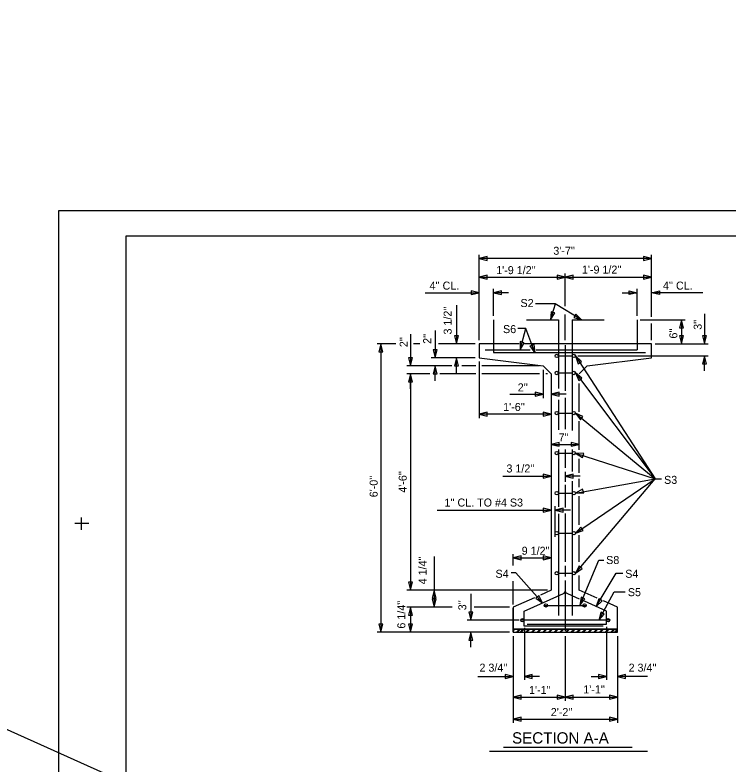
# Model space of a CAD drawing. Extents: x -34.4 to 56.5, y -7.9 to 33.3.
# Drawn here: x -0.91 to 13.92, y 17.74 to 33.33 of the extents above; entities that cross this region are included whole.
import ezdxf

# ---------------------------------------------------------------- set-up
doc = ezdxf.new("R2010")
doc.units = 0
for name, color, linetype in [('Arrowhead Terminators', 7, 'Continuous'), ('Default', 7, 'Continuous'), ('Dimension Lines', 7, 'Continuous'), ('Mis Center Lines', 7, 'Continuous'), ('Plan Sheet', 7, 'Continuous'), ('Plot Shape', 7, 'Continuous'), ('Rebar Lines', 7, 'Continuous'), ('Sup Concrete Girder Lines', 7, 'Continuous'), ('Text', 7, 'Continuous'), ('User Information Notes', 7, 'Continuous')]:
    doc.layers.add(name, color=color, linetype=linetype)

msp = doc.modelspace()

# ---------------------------------------------------------------- linework, layer by layer
at = {"layer": 'Arrowhead Terminators'}
msp.add_line((7.318, 25.547), (7.318, 25.86), dxfattribs=at)
for points in [[(8.743, 28.264), (8.91, 28.222), (8.91, 28.306)], [(12.327, 28.264), (12.161, 28.306), (12.161, 28.222)], [(8.743, 27.872), (8.91, 27.83), (8.91, 27.914)], [(10.535, 27.872), (10.369, 27.914), (10.369, 27.83)], [(10.535, 27.872), (10.701, 27.83), (10.701, 27.914)], [(12.327, 27.872), (12.161, 27.914), (12.161, 27.83)], [(8.743, 27.551), (8.578, 27.593), (8.578, 27.51)], [(9.041, 27.551), (9.208, 27.51), (9.208, 27.593)], [(12.029, 27.551), (11.863, 27.51), (11.863, 27.593)], [(12.327, 27.551), (12.493, 27.593), (12.493, 27.51)], [(10.227, 26.985), (10.318, 27.131), (10.239, 27.156)], [(10.876, 26.985), (10.755, 27.107), (10.712, 27.035)], [(12.953, 26.985), (12.911, 26.819), (12.995, 26.819)], [(8.271, 26.485), (8.313, 26.652), (8.23, 26.652)], [(9.596, 26.36), (9.679, 26.51), (9.599, 26.532)], [(12.953, 26.485), (12.995, 26.652), (12.911, 26.652)], [(13.427, 26.485), (13.469, 26.652), (13.386, 26.652)], [(6.702, 26.485), (6.66, 26.319), (6.743, 26.319)], [(7.828, 26.194), (7.87, 26.36), (7.787, 26.36)], [(9.904, 26.309), (9.803, 26.445), (9.879, 26.476)], [(7.318, 26.027), (7.36, 26.194), (7.277, 26.194)], [(8.271, 26.194), (8.23, 26.027), (8.313, 26.027)], [(10.747, 26.236), (10.803, 26.073), (10.872, 26.118)], [(13.427, 26.236), (13.386, 26.069), (13.469, 26.069)], [(7.828, 26.027), (7.787, 25.861), (7.87, 25.861)], [(10.747, 25.88), (10.814, 25.722), (10.88, 25.772)], [(7.318, 25.86), (7.277, 25.694), (7.36, 25.694)], [(10.077, 25.437), (9.911, 25.479), (9.911, 25.395)], [(10.243, 25.437), (10.41, 25.395), (10.41, 25.479)], [(8.743, 25.025), (8.91, 24.983), (8.91, 25.066)], [(10.243, 25.025), (10.077, 25.066), (10.077, 24.983)], [(10.747, 25.047), (10.849, 24.908), (10.902, 24.973)], [(10.243, 24.395), (10.41, 24.354), (10.41, 24.437)], [(10.827, 24.395), (10.661, 24.437), (10.661, 24.354)], [(10.747, 24.213), (10.893, 24.123), (10.918, 24.202)], [(10.243, 23.735), (10.077, 23.777), (10.077, 23.694)], [(10.535, 23.735), (10.701, 23.694), (10.701, 23.777)], [(10.747, 23.38), (10.918, 23.385), (10.896, 23.465)], [(10.243, 23.026), (10.077, 23.068), (10.077, 22.985)], [(10.323, 23.026), (10.489, 22.985), (10.489, 23.068)], [(10.747, 22.547), (10.908, 22.606), (10.861, 22.675)], [(9.452, 22.031), (9.618, 21.99), (9.618, 22.073)], [(10.243, 22.031), (10.077, 22.073), (10.077, 21.99)], [(10.747, 21.714), (10.886, 21.814), (10.822, 21.867)], [(7.318, 21.36), (7.36, 21.527), (7.277, 21.527)], [(7.806, 21.36), (7.765, 21.194), (7.848, 21.194)], [(10.064, 21.098), (9.985, 21.25), (9.923, 21.194)], [(10.837, 21.044), (10.94, 21.181), (10.864, 21.214)], [(7.806, 21.006), (7.848, 21.173), (7.765, 21.173)], [(11.181, 21.02), (11.302, 21.141), (11.23, 21.184)], [(7.318, 21.006), (7.277, 20.84), (7.36, 20.84)], [(8.574, 20.735), (8.615, 20.902), (8.532, 20.902)], [(11.231, 20.735), (11.347, 20.861), (11.274, 20.901)], [(6.702, 20.485), (6.743, 20.652), (6.66, 20.652)], [(7.318, 20.485), (7.36, 20.652), (7.277, 20.652)], [(8.574, 20.485), (8.532, 20.319), (8.615, 20.319)], [(9.452, 19.565), (9.286, 19.606), (9.286, 19.524)], [(9.684, 19.565), (9.85, 19.524), (9.85, 19.606)], [(11.39, 19.565), (11.224, 19.606), (11.224, 19.524)], [(11.619, 19.565), (11.785, 19.524), (11.785, 19.606)], [(9.452, 19.136), (9.618, 19.094), (9.618, 19.178)], [(10.535, 19.136), (10.369, 19.178), (10.369, 19.094)], [(10.535, 19.136), (10.701, 19.094), (10.701, 19.178)], [(11.619, 19.136), (11.453, 19.178), (11.453, 19.094)], [(9.452, 18.68), (9.618, 18.638), (9.618, 18.721)], [(11.619, 18.68), (11.453, 18.721), (11.453, 18.638)]]:
    msp.add_lwpolyline(points, close=True, dxfattribs=at)
at = {"layer": 'Default'}
msp.add_line((-34.293, 33.33), (47.184, -3.137), dxfattribs=at)
at = {"layer": 'Dimension Lines'}
for p, q in [((8.743, 26.564), (8.743, 28.342)), ((12.327, 28.264), (8.743, 28.264)), ((12.327, 27.05), (12.327, 28.342)), ((10.535, 27.27), (10.535, 27.95)), ((8.743, 27.872), (10.535, 27.872)), ((10.535, 27.872), (12.327, 27.872)), ((9.041, 27.069), (9.041, 27.63)), ((12.029, 27.069), (12.029, 27.63)), ((7.619, 27.551), (8.743, 27.551)), ((9.354, 27.551), (9.041, 27.551)), ((11.716, 27.551), (12.029, 27.551)), ((13.397, 27.551), (12.327, 27.551)), ((8.271, 27.291), (8.271, 26.485)), ((10.535, 26.564), (10.535, 27.095)), ((12.09, 26.985), (13.031, 26.985)), ((12.953, 26.985), (12.953, 26.485)), ((13.427, 27.113), (13.427, 26.485)), ((12.327, 26.564), (12.327, 26.911)), ((7.318, 26.686), (7.318, 26.027)), ((7.828, 26.763), (7.828, 26.194)), ((12.953, 26.798), (12.953, 26.485)), ((7.012, 26.485), (6.624, 26.485)), ((6.702, 26.485), (6.702, 20.485)), ((7.511, 26.485), (7.382, 26.485)), ((8.665, 26.485), (7.898, 26.485)), ((12.405, 26.485), (13.505, 26.485)), ((8.665, 26.194), (7.75, 26.194)), ((8.271, 25.881), (8.271, 26.194)), ((10.798, 26.236), (13.505, 26.236)), ((13.427, 25.922), (13.427, 26.236)), ((8.743, 26.116), (8.743, 24.941)), ((8.175, 26.027), (7.24, 26.027)), ((7.828, 25.714), (7.828, 26.027)), ((8.675, 26.027), (8.383, 26.027)), ((9.999, 26.027), (8.798, 26.027)), ((10.077, 25.949), (10.077, 25.353)), ((7.721, 25.86), (7.24, 25.86)), ((7.318, 25.86), (7.318, 21.36)), ((8.675, 25.86), (7.929, 25.86)), ((10, 25.86), (8.798, 25.86)), ((10.165, 25.86), (10.13, 25.86)), ((9.382, 25.437), (10.077, 25.437)), ((10.556, 25.437), (10.243, 25.437)), ((10.243, 25.025), (8.743, 25.025)), ((10.243, 24.395), (10.827, 24.395)), ((9.239, 23.735), (10.243, 23.735)), ((10.848, 23.735), (10.535, 23.735)), ((10.323, 22.472), (10.323, 23.11)), ((7.868, 23.026), (10.243, 23.026)), ((10.641, 23.026), (10.323, 23.026)), ((7.806, 22.059), (7.806, 21.006)), ((9.452, 21.877), (9.452, 22.11)), ((9.452, 22.031), (10.243, 22.031)), ((9.452, 21.063), (9.452, 21.545)), ((10.165, 21.36), (7.24, 21.36)), ((8.574, 21.287), (8.574, 20.735)), ((8.18, 21.006), (7.24, 21.006)), ((7.318, 21.006), (7.318, 20.485)), ((9.374, 21.006), (8.64, 21.006)), ((9.577, 20.735), (8.495, 20.735)), ((9.684, 20.574), (9.684, 19.497)), ((11.39, 20.599), (11.39, 19.497)), ((9.374, 20.485), (6.624, 20.485)), ((8.574, 20.173), (8.574, 20.485)), ((9.452, 20.407), (9.452, 19.435)), ((9.452, 20.407), (9.452, 18.602)), ((10.535, 20.407), (10.535, 19.058)), ((11.619, 20.407), (11.619, 19.435)), ((11.619, 20.407), (11.619, 18.602)), ((8.719, 19.565), (9.452, 19.565)), ((9.997, 19.565), (9.684, 19.565)), ((11.077, 19.565), (11.39, 19.565)), ((12.246, 19.565), (11.619, 19.565)), ((9.452, 19.136), (10.535, 19.136)), ((10.535, 19.136), (11.619, 19.136)), ((9.452, 18.68), (11.619, 18.68))]:
    msp.add_line(p, q, dxfattribs=at)
for points in [[(10.227, 26.985), (10.334, 27.316), (9.914, 27.316)], [(10.876, 26.985), (10.326, 27.316), (10.334, 27.316)], [(9.596, 26.36), (9.714, 26.804), (9.549, 26.804)], [(9.904, 26.309), (9.714, 26.804), (9.712, 26.804)], [(10.747, 26.236), (12.403, 23.681), (12.403, 23.681)], [(10.747, 25.88), (12.403, 23.681), (12.403, 23.681)], [(10.747, 25.047), (12.403, 23.681), (12.537, 23.681)], [(10.747, 24.213), (12.403, 23.681), (12.392, 23.686)], [(10.747, 22.547), (12.403, 23.681), (12.392, 23.686)], [(10.747, 23.38), (12.403, 23.681), (12.403, 23.681)], [(10.747, 21.714), (12.403, 23.681), (12.403, 23.681)], [(10.837, 21.044), (11.236, 21.984), (11.339, 21.984)], [(10.064, 21.098), (9.509, 21.721), (9.412, 21.721)], [(11.181, 21.02), (11.596, 21.714), (11.734, 21.714)], [(11.231, 20.735), (11.551, 21.323), (11.781, 21.323)]]:
    msp.add_lwpolyline(points, dxfattribs=at)
at = {"layer": 'Mis Center Lines'}
for p, q in [((10.535, 26.462), (10.535, 25.509)), ((10.535, 25.364), (10.535, 24.71)), ((10.535, 24.288), (10.535, 23.908)), ((10.535, 23.821), (10.535, 23.615)), ((10.535, 23.55), (10.535, 23.078)), ((10.535, 22.958), (10.535, 21.952)), ((10.535, 21.865), (10.535, 21.648)), ((10.535, 21.56), (10.535, 20.517))]:
    msp.add_line(p, q, dxfattribs=at)
at = {"layer": 'Plan Sheet'}
for p, q in [((0.001, 29.261), (0.001, 29.261)), ((1.403, 28.737), (43.964, 28.737)), ((1.403, 0.807), (1.403, 28.737)), ((0.477, 22.619), (0.477, 22.871)), ((0.335, 22.752), (0.627, 22.752))]:
    msp.add_line(p, q, dxfattribs=at)
at = {"layer": 'Plot Shape'}
msp.add_lwpolyline([(0.001, 29.261), (43.975, 29.261), (43.975, 0.001), (0.001, 0.001)], close=True, dxfattribs=at)
at = {"layer": 'Rebar Lines'}
for p, q in [((9.041, 26.985), (9.041, 26.309)), ((9.728, 26.985), (10.394, 26.985)), ((10.394, 26.985), (10.394, 25.56)), ((10.676, 26.985), (11.344, 26.985)), ((10.676, 26.985), (10.676, 24.682)), ((12.029, 26.985), (12.029, 26.36)), ((8.868, 26.36), (9.803, 26.36)), ((9.928, 26.36), (12.029, 26.36)), ((9.041, 26.309), (12.202, 26.309)), ((10.394, 26.236), (10.676, 26.236)), ((10.393, 25.88), (10.676, 25.88)), ((10.394, 25.321), (10.394, 24.696)), ((10.393, 25.047), (10.676, 25.047)), ((10.393, 24.213), (10.676, 24.213)), ((10.394, 24.288), (10.394, 23.095)), ((10.676, 24.288), (10.676, 23.832)), ((10.676, 23.627), (10.676, 20.837)), ((10.393, 23.38), (10.676, 23.38)), ((10.394, 22.948), (10.394, 20.837)), ((10.393, 22.547), (10.676, 22.547)), ((10.393, 21.714), (10.676, 21.714)), ((9.681, 20.926), (10.561, 21.32)), ((10.834, 21.175), (10.51, 21.32)), ((10.098, 21.044), (10.973, 21.044)), ((11.39, 20.926), (10.933, 21.131)), ((9.681, 20.611), (9.681, 20.926)), ((11.39, 20.653), (11.39, 20.926)), ((11.46, 20.735), (9.61, 20.735)), ((11.324, 20.611), (9.681, 20.611)), ((9.746, 20.653), (11.39, 20.653))]:
    msp.add_line(p, q, dxfattribs=at)
for centre in [(10.359, 26.235), (10.712, 26.235), (10.358, 25.88), (10.712, 25.88), (10.358, 25.047), (10.712, 25.047), (10.358, 24.213), (10.712, 24.213), (10.358, 23.38), (10.712, 23.38), (10.358, 22.547), (10.712, 22.547), (10.358, 21.713), (10.712, 21.713), (10.133, 21.044), (10.937, 21.044), (9.646, 20.735), (11.425, 20.735)]:
    msp.add_circle(centre, 0.0352, dxfattribs=at)
at = {"layer": 'Sup Concrete Girder Lines'}
for p, q in [((8.743, 26.485), (8.743, 26.194)), ((9.574, 26.485), (8.743, 26.485)), ((12.327, 26.485), (9.689, 26.485)), ((12.327, 26.194), (12.327, 26.485)), ((8.743, 26.194), (10.077, 26.027)), ((10.993, 26.027), (12.327, 26.194)), ((10.077, 26.027), (10.243, 25.86)), ((10.827, 25.86), (10.993, 26.027)), ((10.243, 25.86), (10.243, 21.36)), ((10.827, 25.074), (10.827, 25.663)), ((10.827, 24.28), (10.827, 24.878)), ((10.827, 23.802), (10.827, 24.093)), ((10.827, 23.505), (10.827, 23.677)), ((10.827, 22.72), (10.827, 23.318)), ((10.827, 22.832), (10.827, 23.142)), ((10.827, 21.954), (10.827, 22.505)), ((10.827, 21.36), (10.827, 21.664)), ((10.243, 21.36), (10.017, 21.259)), ((11.197, 21.195), (10.827, 21.36)), ((9.894, 21.204), (9.452, 21.006)), ((11.619, 21.006), (11.328, 21.136)), ((9.452, 21.006), (9.452, 20.485)), ((9.452, 20.485), (9.452, 20.985)), ((11.619, 20.485), (11.619, 21.006)), ((11.619, 20.485), (11.619, 20.985)), ((9.452, 20.548), (11.619, 20.548)), ((9.452, 20.537), (9.462, 20.548)), ((9.452, 20.511), (9.489, 20.548)), ((9.452, 20.485), (11.619, 20.485)), ((9.518, 20.485), (9.58, 20.548)), ((9.544, 20.485), (9.607, 20.548)), ((9.594, 20.485), (9.656, 20.548)), ((9.62, 20.485), (9.683, 20.548)), ((9.712, 20.485), (9.774, 20.548)), ((9.738, 20.485), (9.801, 20.548)), ((9.83, 20.485), (9.892, 20.548)), ((9.856, 20.485), (9.919, 20.548)), ((9.948, 20.485), (10.01, 20.548)), ((9.974, 20.485), (10.036, 20.548)), ((10.066, 20.485), (10.128, 20.548)), ((10.092, 20.485), (10.155, 20.548)), ((10.184, 20.485), (10.246, 20.548)), ((10.21, 20.485), (10.272, 20.548)), ((10.301, 20.485), (10.364, 20.548)), ((10.328, 20.485), (10.39, 20.548)), ((10.419, 20.485), (10.482, 20.548)), ((10.445, 20.485), (10.508, 20.548)), ((10.537, 20.485), (10.599, 20.548)), ((10.563, 20.485), (10.625, 20.548)), ((10.654, 20.485), (10.717, 20.548)), ((10.681, 20.485), (10.744, 20.548)), ((10.772, 20.485), (10.835, 20.548)), ((10.799, 20.485), (10.861, 20.548)), ((10.89, 20.485), (10.953, 20.548)), ((10.917, 20.485), (10.979, 20.548)), ((11.008, 20.485), (11.071, 20.548)), ((11.035, 20.485), (11.097, 20.548)), ((11.126, 20.485), (11.189, 20.548)), ((11.153, 20.485), (11.215, 20.548)), ((11.244, 20.485), (11.306, 20.548)), ((11.27, 20.485), (11.333, 20.548)), ((11.362, 20.485), (11.424, 20.548)), ((11.388, 20.485), (11.451, 20.548)), ((11.48, 20.485), (11.542, 20.548)), ((11.506, 20.485), (11.569, 20.548)), ((11.556, 20.485), (11.618, 20.548)), ((11.582, 20.485), (11.619, 20.522))]:
    msp.add_line(p, q, dxfattribs=at)
msp.add_lwpolyline([(11.619, 20.548), (9.452, 20.548), (9.452, 20.485), (11.619, 20.485)], close=True, dxfattribs=at)
at = {"layer": 'Text'}
for p, q in [((9.249, 18.091), (11.928, 18.091)), ((8.958, 18.012), (12.244, 18.012))]:
    msp.add_line(p, q, dxfattribs=at)
at = {"layer": 'User Information Notes'}
for p, q in [((1.403, 28.737), (1.403, 28.737)), ((1.403, 28.737), (1.403, 28.737)), ((9.452, 20.485), (9.452, 20.485))]:
    msp.add_line(p, q, dxfattribs=at)

# ---------------------------------------------------------------- texts
at = {"layer": 'Text'}
for s, height, p in [("3'-7''", 0.1667, (10.287, 28.34)), ("1'-9 1/2''", 0.1667, (9.099, 27.937)), ("1'-9 1/2''", 0.1667, (10.882, 27.948)), ("4'' CL.", 0.1667, (7.713, 27.615)), ("4'' CL.", 0.1667, (12.566, 27.615)), ('S2', 0.1667, (9.604, 27.252)), ('S6', 0.1667, (9.241, 26.71)), ("2''", 0.1667, (9.547, 25.497)), ("1'-6''", 0.1667, (9.244, 25.09)), ("7''", 0.1667, (10.397, 24.458)), ("3 1/2''", 0.1667, (9.312, 23.81)), ('S3', 0.1667, (12.59, 23.573)), ("1'' CL. TO #4 S3", 0.16667, (8.023, 23.101)), ("9 1/2''", 0.1667, (9.629, 22.098)), ('S8', 0.1667, (11.386, 21.904)), ('S4', 0.1667, (9.085, 21.619)), ('S4', 0.1667, (11.782, 21.619)), ('S5', 0.1667, (11.837, 21.236)), ("2 3/4''", 0.1667, (8.751, 19.665)), ("2 3/4''", 0.1667, (11.852, 19.665)), ("1'-1''", 0.1667, (9.782, 19.2)), ("1'-1''", 0.1667, (10.91, 19.213)), ("2'-2''", 0.1667, (10.234, 18.741)), ('SECTION A-A', 0.23542, (9.429, 18.169))]:
    msp.add_text(s, height=height, dxfattribs=at).set_placement(p)
for s, p in [("3 1/2''", (8.173, 26.681)), ("3''", (13.372, 26.779)), ("2''", (7.747, 26.486)), ("6''", (12.866, 26.597)), ("2''", (7.258, 26.418)), ("6'-0''", (6.634, 23.294)), ("4'-6''", (7.238, 23.389)), ("4 1/4''", (7.65, 21.483)), ("6 1/4''", (7.21, 20.561)), ("3''", (8.477, 20.942))]:
    msp.add_text(s, height=0.1667, rotation=90, dxfattribs=at).set_placement(p)

doc.saveas('drawing.dxf')
